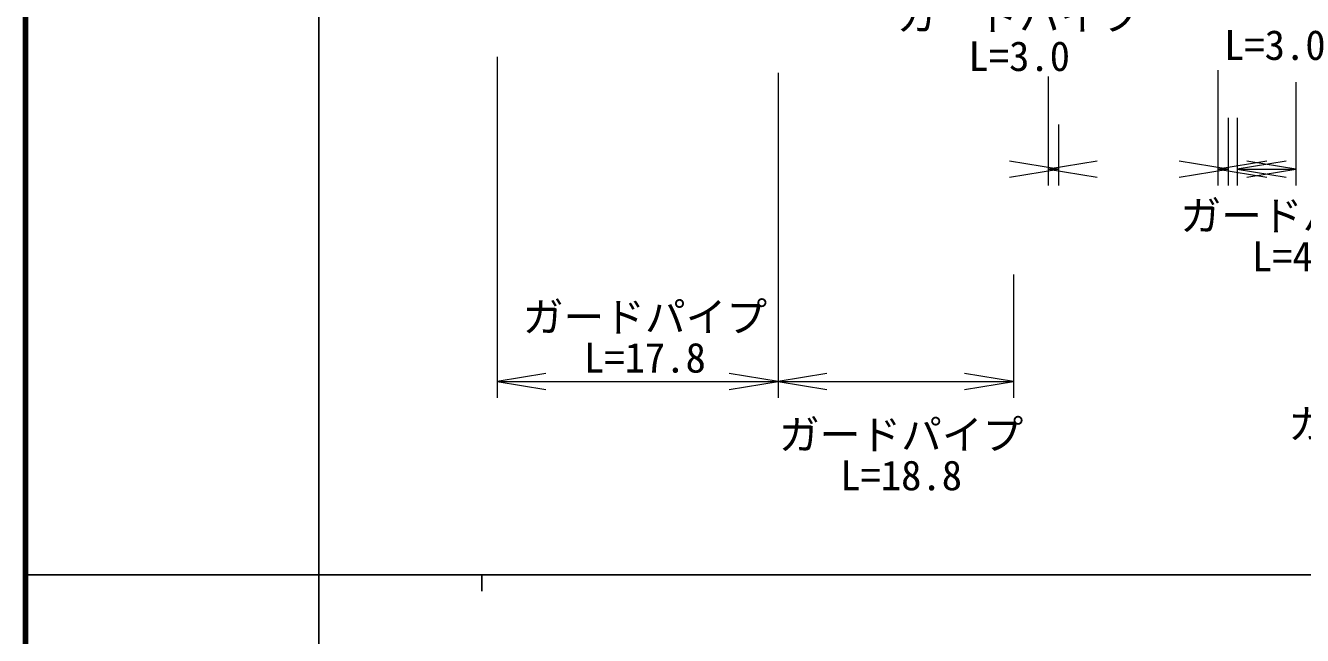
# Model space of a CAD drawing. Units: millimetres, scale not verified. Extents: x 40000 to 680000, y 20000 to 380000.
# Drawn here: x 40000 to 118382, y 201279 to 238741 of the extents above; entities that cross this region are included whole.
import ezdxf
from ezdxf.enums import TextEntityAlignment as Align

# ---------------------------------------------------------------- set-up
doc = ezdxf.new("R2010")
doc.units = ezdxf.units.MM
doc.header["$LTSCALE"] = 1000
for name, color, linetype, lineweight in [('M-STR-HTXT', 7, 'Continuous', 13), ('M-TTL', 2, 'Continuous', 140), ('M-TTL-BAND', 7, 'Continuous', 25)]:
    doc.layers.add(name, color=color, linetype=linetype, lineweight=lineweight)
doc.styles.add('ＭＳ ゴシック', font='')
doc.styles.get('ＭＳ ゴシック').set_extended_font_data('MS Gothic')

# ---------------------------------------------------------------- blocks, each defined once
blk = doc.blocks.new('open_arrow')
at = {"color": 0, "linetype": 'Continuous', "lineweight": -2}
blk.add_lwpolyline([(7.5, 1.25), (0, 0), (7.5, -1.25)], dxfattribs=at)

msp = doc.modelspace()

# ---------------------------------------------------------------- linework, layer by layer
at = {"layer": 'M-STR-HTXT'}
for p, q in [((68943, 236808), (68943, 215876)), ((113192, 236003), (113192, 228919)), ((86195, 235827), (86195, 215876)), ((102772, 235602), (102772, 228919)), ((117967, 235268), (117967, 228919)), ((113822, 233070), (113822, 228919)), ((114374, 233070), (114374, 228919)), ((103402, 232669), (103402, 228919)), ((102772, 229919), (103402, 229919)), ((113192, 229919), (113822, 229919)), ((114374, 229919), (117967, 229919)), ((100639, 223439), (100639, 215876)), ((68943, 216876), (86195, 216876)), ((86195, 216876), (100639, 216876))]:
    msp.add_line(p, q, dxfattribs=at)
at = {"layer": 'M-TTL'}
msp.add_line((40000, 380000), (40000, 20000), dxfattribs=at)
at = {"layer": 'M-TTL-BAND'}
for p, q in [((58000, 370000), (58000, 20000)), ((40000, 205000), (579000, 205000)), ((68000, 205000), (68000, 204000))]:
    msp.add_line(p, q, dxfattribs=at)

# ---------------------------------------------------------------- block references
at = {"layer": 'M-STR-HTXT', "xscale": 400, "yscale": 400, "rotation": 180}
for p in [(103402, 229919), (113822, 229919), (117967, 229919), (86195, 216876), (100639, 216876)]:
    msp.add_blockref('open_arrow', p, dxfattribs=at)
at = {"layer": 'M-STR-HTXT', "xscale": 400, "yscale": 400}
for p in [(102772, 229919), (113192, 229919), (114374, 229919), (68943, 216876), (86195, 216876)]:
    msp.add_blockref('open_arrow', p, dxfattribs=at)

# ---------------------------------------------------------------- texts
at = {"layer": 'M-STR-HTXT', "style": 'ＭＳ ゴシック'}
for s, p in [('ガードパイプ', (100997, 237896)), ('L=3.0', (116686, 236078)), ('L=3.0', (100997, 235396)), ('ガードパイプ', (118390, 225600)), ('L=4.0', (118390, 223100)), ('ガードパイプ', (78020, 219376)), ('L=17.8', (78020, 216876)), ('ガードパイプ', (93746, 212149)), ('ガードパイプ', (125031, 212820)), ('L=18.8', (93746, 209649))]:
    msp.add_text(s, height=1833, dxfattribs=at).set_placement(p, align=Align.BOTTOM_CENTER)

doc.saveas('drawing.dxf')
